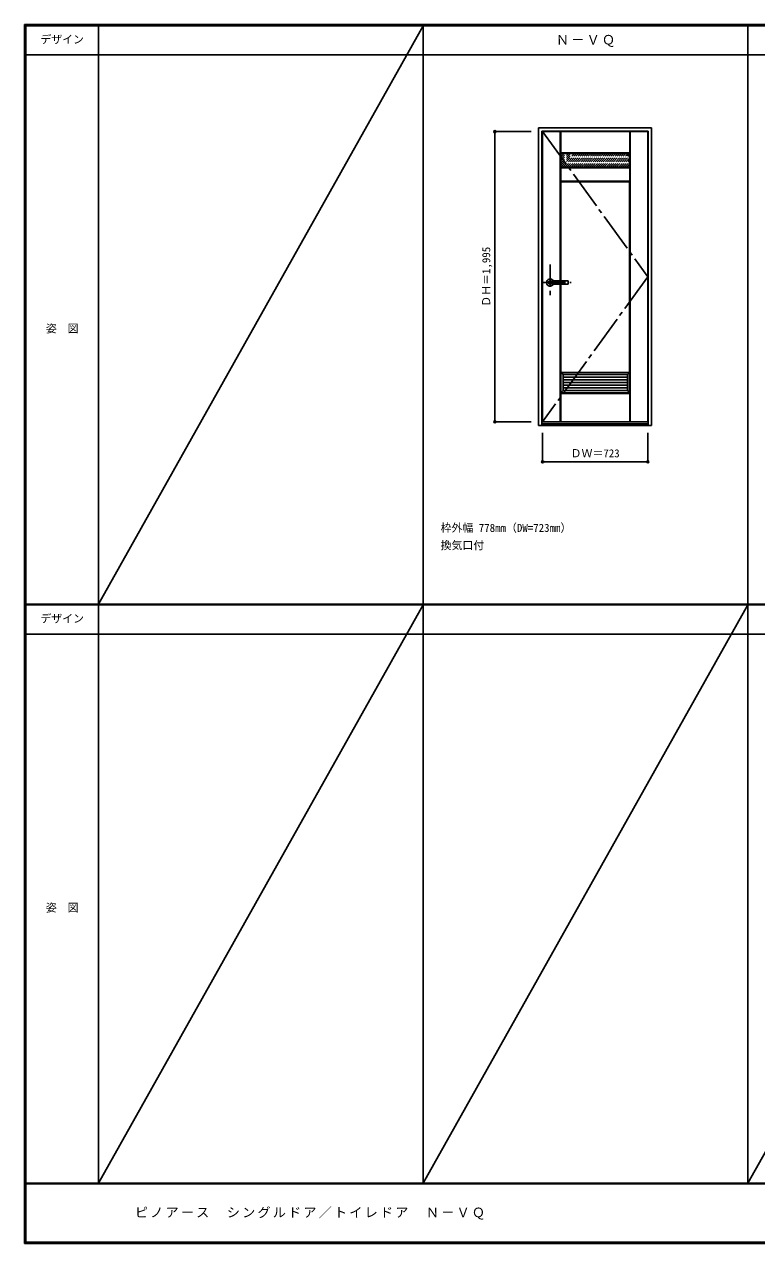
# Model space of a CAD drawing. Units: millimetres, scale not verified. Extents: x -6000 to 5700, y -4307 to 4175.
# Drawn here: x -6000 to -966, y -4205 to 4175 of the extents above; entities that cross this region are included whole.
import ezdxf
from ezdxf.enums import TextEntityAlignment as Align

# ---------------------------------------------------------------- set-up
doc = ezdxf.new("R2010")
doc.units = ezdxf.units.MM
doc.header["$LTSCALE"] = 30
doc.header["$PDMODE"] = 32
doc.header["$PDSIZE"] = 15
for name, pattern in [('CHAIN1', [8, 5, -1, 1, -1]), ('CHAIN2', [12, 9, -1, 1, -1]), ('DASHED1', [1.8, 1.2, -0.6])]:
    doc.linetypes.add(name, pattern=pattern)
for name, color, linetype in [('0-1_通り芯', 4, 'CHAIN1'), ('0-2_扉', 3, 'Continuous'), ('0-3_仕上げ', 7, 'Continuous'), ('0-4_枠', 3, 'Continuous'), ('0-5_レバー', 3, 'Continuous'), ('0-7', 7, 'CHAIN2'), ('0-A_文字', 7, 'Continuous'), ('0-B_寸法', 7, 'Continuous'), ('0-C_ハッチ', 4, 'DASHED1'), ('F-1_枠', 6, 'Continuous'), ('F-A_文字', 7, 'Continuous')]:
    doc.layers.add(name, color=color, linetype=linetype)
doc.styles.add('ＭＳ ゴシック', font='')
doc.styles.get('ＭＳ ゴシック').set_extended_font_data('MS Gothic')

msp = doc.modelspace()

# ---------------------------------------------------------------- linework, layer by layer
at = {"layer": '0-1_通り芯'}
for p, q in [((-2385.8, 2524.5), (-2385.8, 2314.5)), ((-2430.8, 2400.5), (-2240.8, 2400.5))]:
    msp.add_line(p, q, dxfattribs=at)
at = {"layer": '0-2_扉'}
for p, q in [((-2436.8, 3438), (-1713.8, 3438)), ((-2436.8, 1443), (-2436.8, 3438)), ((-1713.8, 1443), (-1713.8, 3438)), ((-2436.8, 1443), (-1713.8, 1443))]:
    msp.add_line(p, q, dxfattribs=at)
at = {"layer": '0-3_仕上げ'}
for p, q in [((-2315.8, 2412), (-2315.8, 3438)), ((-2312.8, 3292), (-2312.8, 3438)), ((-1837.8, 3292), (-1837.8, 3438)), ((-1834.8, 1443), (-1834.8, 3438)), ((-2311.8, 3288), (-2314.3, 3290.5)), ((-1837.8, 3292), (-2312.8, 3292)), ((-1836.3, 3290.5), (-1838.8, 3288)), ((-2314.3, 3095.5), (-2314.3, 3190.5)), ((-2312.8, 3097), (-2312.8, 3189)), ((-1837.8, 3189), (-2312.8, 3189)), ((-1838.8, 3193), (-1836.3, 3190.5)), ((-1837.8, 3189), (-1836.3, 3190.5)), ((-1837.8, 3097), (-1837.8, 3189)), ((-1836.3, 3095.5), (-1836.3, 3190.5)), ((-2312.8, 3097), (-2314.3, 3095.5)), ((-2311.8, 3093), (-2314.3, 3095.5)), ((-2312.8, 3097), (-1837.8, 3097)), ((-1836.3, 3095.5), (-1838.8, 3093)), ((-1837.8, 3097), (-1836.3, 3095.5)), ((-2315.8, 1443), (-2315.8, 2389)), ((-2311.8, 1783), (-2296.8, 1768)), ((-2311.8, 1783), (-2311.8, 1643)), ((-1838.8, 1643), (-1838.8, 1783)), ((-2314.3, 1443), (-2314.3, 1640.5)), ((-2312.8, 1443), (-2312.8, 1639)), ((-1837.8, 1639), (-2312.8, 1639)), ((-2296.8, 1658), (-2311.8, 1643)), ((-2311.8, 1643), (-1838.8, 1643)), ((-1838.8, 1643), (-1853.8, 1658)), ((-1838.8, 1643), (-1836.3, 1640.5)), ((-1837.8, 1639), (-1836.3, 1640.5)), ((-1837.8, 1443), (-1837.8, 1639)), ((-1836.3, 1443), (-1836.3, 1640.5))]:
    msp.add_line(p, q, dxfattribs=at)
at = {"layer": '0-3_仕上げ', "color": 3}
for p, q in [((-2311.8, 3193), (-2311.8, 3288)), ((-1838.8, 3288), (-2311.8, 3288)), ((-1838.8, 3193), (-1838.8, 3288)), ((-1838.8, 3193), (-2311.8, 3193)), ((-2311.8, 3093), (-1838.8, 3093)), ((-2311.8, 3093), (-2311.8, 2412)), ((-1838.8, 3093), (-1838.8, 1643)), ((-2311.8, 2389), (-2311.8, 1643)), ((-2296.8, 1768), (-2296.8, 1658)), ((-1853.8, 1749.67), (-2296.8, 1749.67)), ((-1853.8, 1731.33), (-2296.8, 1731.33)), ((-1853.8, 1713), (-2296.8, 1713)), ((-1853.8, 1694.67), (-2296.8, 1694.67)), ((-1853.8, 1676.33), (-2296.8, 1676.33)), ((-1838.8, 1643), (-2311.8, 1643)), ((-2296.8, 1658), (-1853.8, 1658))]:
    msp.add_line(p, q, dxfattribs=at)
at = {"layer": '0-3_仕上げ'}
for points in [[(-2312.8, 3292), (-2314.3, 3290.5), (-2314.3, 3438)], [(-1837.8, 3292), (-1836.3, 3290.5), (-1836.3, 3438)], [(-2312.8, 3189), (-2314.3, 3190.5), (-2311.8, 3193)], [(-1853.8, 1768), (-1838.8, 1783), (-2311.8, 1783)], [(-2312.8, 1639), (-2314.3, 1640.5), (-2311.8, 1643)]]:
    msp.add_lwpolyline(points, dxfattribs=at)
at = {"layer": '0-3_仕上げ', "color": 3}
msp.add_lwpolyline([(-1853.8, 1658), (-1853.8, 1768), (-2296.8, 1768)], dxfattribs=at)
at = {"layer": '0-4_枠'}
for p, q in [((-2465.8, 3465), (-1687.8, 3465)), ((-2465.8, 1418), (-2465.8, 3465)), ((-2441.8, 3441), (-1711.8, 3441)), ((-2441.8, 1418), (-2441.8, 3441)), ((-1711.8, 1418), (-1711.8, 3441)), ((-1687.8, 1418), (-1687.8, 3465)), ((-2441.8, 1430), (-1711.8, 1430)), ((-2465.8, 1418), (-1687.8, 1418))]:
    msp.add_line(p, q, dxfattribs=at)
at = {"layer": '0-5_レバー'}
for p, q in [((-2385.8, 2410), (-2366.8, 2410)), ((-2385.8, 2391), (-2366.8, 2391)), ((-2366.8, 2411), (-2365.8, 2412)), ((-2366.8, 2390), (-2366.8, 2411)), ((-2366.8, 2390), (-2365.8, 2389)), ((-2365.8, 2412), (-2261.8, 2412)), ((-2261.8, 2389), (-2365.8, 2389)), ((-2260.8, 2411), (-2261.8, 2412)), ((-2260.8, 2390), (-2261.8, 2389)), ((-2260.8, 2390), (-2260.8, 2411))]:
    msp.add_line(p, q, dxfattribs=at)
at = {"layer": '0-5_レバー', "color": 4}
for p, q in [((-2365.8, 2389), (-2365.8, 2412)), ((-2261.8, 2412), (-2261.8, 2389))]:
    msp.add_line(p, q, dxfattribs=at)
for radius, start, end in [(24.55, 27.93255, 332.06745), (11, 59.72736, 300.27264)]:
    msp.add_arc((-2385.8, 2400.5), radius, start, end, dxfattribs=at)
at = {"layer": '0-5_レバー'}
msp.add_arc((-2385.8, 2400.5), 9.5, 90, 270, dxfattribs=at)
at = {"layer": '0-7'}
for p, q in [((-2436.8, 3438), (-1713.8, 2440.5)), ((-1713.8, 2440.5), (-2436.8, 1443))]:
    msp.add_line(p, q, dxfattribs=at)
at = {"layer": '0-B_寸法', "color": 4}
for p, q in [((-2765.8, 3438), (-2515.8, 3438)), ((-2765.8, 3438), (-2765.8, 1443)), ((-2765.8, 1443), (-2515.8, 1443)), ((-2436.8, 1168), (-2436.8, 1368)), ((-1713.8, 1168), (-1713.8, 1368)), ((-2436.8, 1168), (-1713.8, 1168))]:
    msp.add_line(p, q, dxfattribs=at)
at = {"layer": '0-B_寸法'}
for p in [(-2765.8, 3438), (-2765.8, 1443), (-2436.8, 1168), (-1713.8, 1168)]:
    msp.add_point(p, dxfattribs=at)
at = {"layer": '0-C_ハッチ'}
for p, q in [((-2311.8, 3193.63), (-2217.43, 3288)), ((-2311.8, 3207.77), (-2231.57, 3288)), ((-2311.8, 3221.92), (-2245.72, 3288)), ((-2311.8, 3236.06), (-2259.86, 3288)), ((-2311.8, 3250.2), (-2274, 3288)), ((-2311.8, 3264.34), (-2288.14, 3288)), ((-2311.8, 3278.49), (-2302.29, 3288)), ((-2298.29, 3193), (-2203.29, 3288)), ((-2284.15, 3193), (-2189.15, 3288)), ((-2270.01, 3193), (-2175.01, 3288)), ((-2255.86, 3193), (-2160.86, 3288)), ((-2241.72, 3193), (-2146.72, 3288)), ((-2227.58, 3193), (-2132.58, 3288)), ((-2213.44, 3193), (-2118.44, 3288)), ((-2199.3, 3193), (-2104.3, 3288)), ((-2185.15, 3193), (-2090.15, 3288)), ((-2171.01, 3193), (-2076.01, 3288)), ((-2156.87, 3193), (-2061.87, 3288)), ((-2142.73, 3193), (-2047.73, 3288)), ((-2128.58, 3193), (-2033.58, 3288)), ((-2114.44, 3193), (-2019.44, 3288)), ((-2100.3, 3193), (-2005.3, 3288)), ((-2086.16, 3193), (-1991.16, 3288)), ((-2072.02, 3193), (-1977.02, 3288)), ((-2057.87, 3193), (-1962.87, 3288)), ((-2043.73, 3193), (-1948.73, 3288)), ((-2029.59, 3193), (-1934.59, 3288)), ((-2015.45, 3193), (-1920.45, 3288)), ((-2001.31, 3193), (-1906.31, 3288)), ((-1987.16, 3193), (-1892.16, 3288)), ((-1973.02, 3193), (-1878.02, 3288)), ((-1958.88, 3193), (-1863.88, 3288)), ((-1944.74, 3193), (-1849.74, 3288)), ((-1930.59, 3193), (-1838.8, 3284.8)), ((-1916.45, 3193), (-1838.8, 3270.65)), ((-1902.31, 3193), (-1838.8, 3256.51)), ((-1888.17, 3193), (-1838.8, 3242.37)), ((-1874.03, 3193), (-1838.8, 3228.23)), ((-1859.88, 3193), (-1838.8, 3214.08)), ((-1845.74, 3193), (-1838.8, 3199.94))]:
    msp.add_line(p, q, dxfattribs=at)
at = {"layer": 'F-1_枠'}
for p, q in [((-6000, 4175), (5700, 4175)), ((-6000, 4175), (-6000, -4205)), ((-6000, 4170), (5700, 4170)), ((-6000, 4165), (5700, 4165)), ((-5995, 4175), (-5995, -4205)), ((-5990, 4175), (-5990, -4205)), ((-5490, 4175), (-5490, -3790)), ((-3258.4, 4175), (-3258.4, -3790)), ((-1026.8, 4175), (-1026.8, -3790)), ((-6000, 3965), (5700, 3965)), ((-6000, 190.5), (5700, 190.5)), ((-6000, 187.5), (5700, 187.5)), ((-6000, 184.5), (5700, 184.5)), ((-6000, -15.5), (5700, -15.5)), ((5700, -3790), (-6000, -3790)), ((5700, -3795), (-6000, -3795)), ((5700, -4195), (-6000, -4195)), ((5700, -4200), (-6000, -4200)), ((5700, -4205), (-6000, -4205))]:
    msp.add_line(p, q, dxfattribs=at)
at = {"layer": 'F-A_文字'}
for p, q in [((-3258.4, 4165), (-5490, 190.5)), ((-3258.4, 184.5), (-5490, -3790)), ((-1026.8, 184.5), (-3258.4, -3790)), ((1204.8, 184.5), (-1026.8, -3790))]:
    msp.add_line(p, q, dxfattribs=at)

# ---------------------------------------------------------------- texts
at = {"layer": '0-A_文字', "style": 'ＭＳ ゴシック'}
for s, p in [('枠外幅 778mm（DW=723mm）', (-3138.4, 670.5)), ('換気口付', (-3138.4, 550.5))]:
    msp.add_text(s, height=54.99, dxfattribs=at).set_placement(p, align=Align.BOTTOM_LEFT)
at = {"layer": '0-A_文字', "insert": (-2345.1, 4020), "char_height": 65.98, "attachment_point": 7, "style": 'ＭＳ ゴシック'}
msp.add_mtext('\\T1.17;Ｎ－ＶＱ', dxfattribs=at)
at = {"layer": '0-B_寸法', "style": 'ＭＳ ゴシック'}
msp.add_text('ＤＨ＝1,995', height=54.99, rotation=90, dxfattribs=at).set_placement((-2780.8, 2234.25), align=Align.BOTTOM_LEFT)
msp.add_text('ＤＷ＝723', height=54.99, dxfattribs=at).set_placement((-2244.55, 1183), align=Align.BOTTOM_LEFT)
at = {"layer": 'F-A_文字', "style": 'ＭＳ ゴシック'}
for s, p in [('デザイン', (-5890, 4027.5)), ('姿\u3000図', (-5852.5, 2040.25)), ('デザイン', (-5890, 47)), ('姿\u3000図', (-5852.5, -1940.25))]:
    msp.add_text(s, height=54.99, dxfattribs=at).set_placement(p, align=Align.BOTTOM_LEFT)
at = {"layer": 'F-A_文字', "insert": (-5240, -4040), "char_height": 65.98, "attachment_point": 7, "style": 'ＭＳ ゴシック'}
msp.add_mtext('\\T1.17;ピノアース\u3000シングルドア／トイレドア\u3000Ｎ－ＶＱ', dxfattribs=at)

doc.saveas('drawing.dxf')
